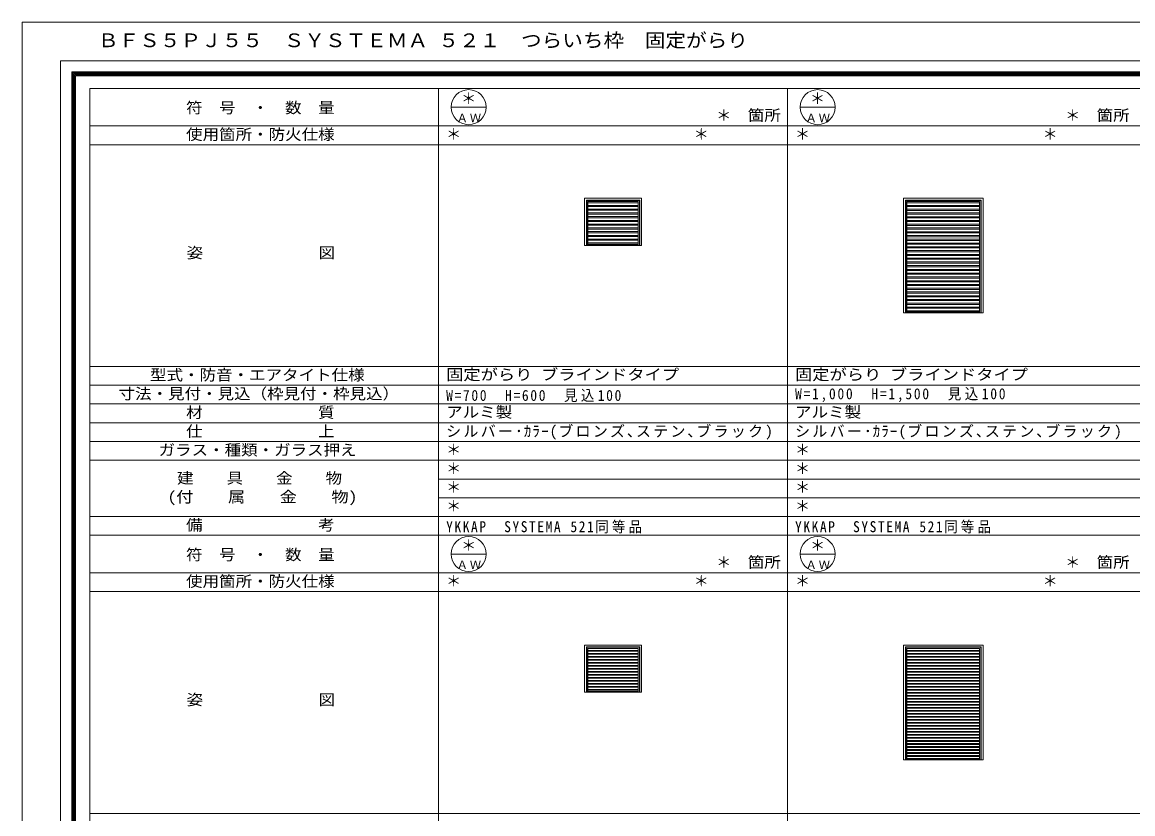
# Model space of a CAD drawing. Units: millimetres, scale not verified. Extents: x -14850 to 14850, y -10500 to 10500.
# Drawn here: x -14850 to -49, y -48 to 10500 of the extents above; entities that cross this region are included whole.
import ezdxf
from ezdxf.enums import TextEntityAlignment as Align

# ---------------------------------------------------------------- set-up
doc = ezdxf.new("R2010")
doc.units = ezdxf.units.MM
doc.header["$LTSCALE"] = 50
doc.layers.add('0-0_0', color=7, linetype='Continuous')
doc.layers.add('0-1_USER1', color=7, linetype='Continuous', lineweight=9)
doc.layers.add('0-2_YKK_ZWAK', color=4, linetype='Continuous', lineweight=9)
doc.styles.add('ＭＳ ゴシック', font='')
doc.styles.get('ＭＳ ゴシック').set_extended_font_data('MS Gothic')

msp = doc.modelspace()

# ---------------------------------------------------------------- linework, layer by layer
at = {"layer": '0-1_USER1'}
for p, q in [((-14850, -10500), (-14850, 10500)), ((-14850, 10500), (14850, 10500)), ((-14340.23, -9999.25), (-14340.23, 9987.41)), ((-14340.23, 9987.41), (14340.79, 9987.41)), ((-14190.23, -9849.81), (-14190.23, 9837.97)), ((-14190.23, 9837.97), (14190.23, 9837.97)), ((-14177.82, -9837.41), (-14177.82, 9825.57)), ((-14177.82, 9825.57), (14177.82, 9825.57)), ((-14164.85, -9825), (-14164.85, 9812.59)), ((-14164.85, 9812.59), (14165.42, 9812.59)), ((-14152.44, -9812.03), (-14152.44, 9799.62)), ((-14152.44, 9799.62), (14152.45, 9799.62)), ((-14140.04, -9799.06), (-14140.04, 9787.22)), ((-14140.04, 9787.22), (14140.04, 9787.22)), ((-13949.96, -8247.06), (-13949.96, 9617.94)), ((-13949.96, 9617.94), (13950.04, 9617.94)), ((-9299.96, -8247.06), (-9299.96, 9617.94)), ((-4649.96, -8247.06), (-4649.96, 9617.94)), ((-9133.29, 9367.94), (-8666.63, 9367.94)), ((-4483.29, 9367.94), (-4016.63, 9367.94)), ((-13949.96, 9117.94), (13950.04, 9117.94)), ((-13949.96, 8867.94), (13950.04, 8867.94)), ((-13949.96, 5912.94), (13950.04, 5912.94)), ((-13949.96, 5662.94), (13950.04, 5662.94)), ((-13949.96, 5412.94), (13950.04, 5412.94)), ((-13949.96, 5162.94), (13950.04, 5162.94)), ((-13949.96, 4912.94), (13950.04, 4912.94)), ((-13949.96, 4662.94), (13950.04, 4662.94)), ((-9299.96, 4412.94), (13950.04, 4412.94)), ((-9299.96, 4162.94), (13950.04, 4162.94)), ((-13949.96, 3912.94), (13950.04, 3912.94)), ((-13949.96, 3662.94), (13950.04, 3662.94)), ((-9133.29, 3412.94), (-8666.63, 3412.94)), ((-4483.29, 3412.94), (-4016.63, 3412.94)), ((-13949.96, 3162.94), (13950.04, 3162.94)), ((-13949.96, 2912.94), (13950.04, 2912.94)), ((-13949.96, -42.06), (13950.04, -42.06))]:
    msp.add_line(p, q, dxfattribs=at)
for centre in [(-8899.96, 9367.94), (-4249.96, 9367.94), (-8899.96, 3412.94), (-4249.96, 3412.94)]:
    msp.add_circle(centre, 233.33, dxfattribs=at)
at = {"layer": '0-2_YKK_ZWAK'}
for p, q in [((-7354.96, 7525.44), (-7354.96, 8155.44)), ((-7354.96, 8155.44), (-6594.96, 8155.44)), ((-6594.96, 7525.44), (-6594.96, 8155.44)), ((-3104.96, 8155.44), (-2044.96, 8155.44)), ((-3104.96, 6625.43), (-3104.96, 8155.44)), ((-2044.96, 6625.43), (-2044.96, 8155.44)), ((-7329.96, 7525.44), (-7329.96, 8130.44)), ((-7329.96, 8130.44), (-6619.96, 8130.44)), ((-7324.96, 7525.44), (-7324.96, 8125.44)), ((-7324.96, 8125.44), (-6624.96, 8125.44)), ((-7309.96, 7535.44), (-7309.96, 8110.44)), ((-7309.96, 8110.44), (-6639.96, 8110.44)), ((-7309.96, 8109.08), (-6639.96, 8109.08)), ((-7309.96, 8093.58), (-6639.96, 8093.58)), ((-7309.96, 8059.08), (-6639.96, 8059.08)), ((-7309.96, 8043.58), (-6639.96, 8043.58)), ((-7309.96, 8009.08), (-6639.96, 8009.08)), ((-7309.96, 7993.58), (-6639.96, 7993.58)), ((-6639.96, 7535.44), (-6639.96, 8110.44)), ((-6624.96, 7525.44), (-6624.96, 8125.44)), ((-6619.96, 7525.44), (-6619.96, 8130.44)), ((-3079.96, 8130.44), (-2069.96, 8130.44)), ((-3079.96, 6625.43), (-3079.96, 8130.44)), ((-3074.96, 8125.44), (-2074.96, 8125.44)), ((-3074.96, 6625.43), (-3074.96, 8125.44)), ((-3059.96, 8110.44), (-2089.96, 8110.44)), ((-3059.96, 6635.44), (-3059.96, 8110.44)), ((-3059.96, 8109.08), (-2089.96, 8109.08)), ((-3059.96, 8093.58), (-2089.96, 8093.58)), ((-3059.96, 8059.08), (-2089.96, 8059.08)), ((-3059.96, 8043.58), (-2089.96, 8043.58)), ((-3059.96, 8008.72), (-2089.96, 8008.72)), ((-3059.96, 7993.22), (-2089.96, 7993.22)), ((-2089.96, 6635.44), (-2089.96, 8110.44)), ((-2074.96, 6625.43), (-2074.96, 8125.44)), ((-2069.96, 6625.43), (-2069.96, 8130.44)), ((-7309.96, 7959.08), (-6639.96, 7959.08)), ((-7309.96, 7943.58), (-6639.96, 7943.58)), ((-7309.96, 7909.08), (-6639.96, 7909.08)), ((-7309.96, 7893.58), (-6639.96, 7893.58)), ((-7309.96, 7859.08), (-6639.96, 7859.08)), ((-3059.96, 7958.72), (-2089.96, 7958.72)), ((-3059.96, 7943.22), (-2089.96, 7943.22)), ((-3059.96, 7908.36), (-2089.96, 7908.36)), ((-3059.96, 7892.86), (-2089.96, 7892.86)), ((-3059.96, 7858.36), (-2089.96, 7858.36)), ((-7309.96, 7843.58), (-6639.96, 7843.58)), ((-7309.96, 7809.08), (-6639.96, 7809.08)), ((-7309.96, 7793.58), (-6639.96, 7793.58)), ((-7309.96, 7759.08), (-6639.96, 7759.08)), ((-7309.96, 7743.58), (-6639.96, 7743.58)), ((-7309.96, 7709.08), (-6639.96, 7709.08)), ((-3059.96, 7842.86), (-2089.96, 7842.86)), ((-3059.96, 7808.01), (-2089.96, 7808.01)), ((-3059.96, 7792.51), (-2089.96, 7792.51)), ((-3059.96, 7758.01), (-2089.96, 7758.01)), ((-3059.96, 7742.51), (-2089.96, 7742.51)), ((-3059.96, 7707.65), (-2089.96, 7707.65)), ((-7309.96, 7693.58), (-6639.96, 7693.58)), ((-7309.96, 7659.08), (-6639.96, 7659.08)), ((-7309.96, 7643.58), (-6639.96, 7643.58)), ((-7309.96, 7609.08), (-6639.96, 7609.08)), ((-7309.96, 7593.58), (-6639.96, 7593.58)), ((-7309.96, 7559.08), (-6639.96, 7559.08)), ((-3059.96, 7692.15), (-2089.96, 7692.15)), ((-3059.96, 7657.65), (-2089.96, 7657.65)), ((-3059.96, 7642.15), (-2089.96, 7642.15)), ((-3059.96, 7607.65), (-2089.96, 7607.65)), ((-3059.96, 7592.15), (-2089.96, 7592.15)), ((-3059.96, 7557.29), (-2089.96, 7557.29)), ((-7354.96, 7525.44), (-6594.96, 7525.44)), ((-7309.96, 7543.58), (-6639.96, 7543.58)), ((-7309.96, 7535.44), (-6639.96, 7535.44)), ((-3059.96, 7541.79), (-2089.96, 7541.79)), ((-3059.96, 7507.29), (-2089.96, 7507.29)), ((-3059.96, 7491.79), (-2089.96, 7491.79)), ((-3059.96, 7456.93), (-2089.96, 7456.93)), ((-3059.96, 7441.43), (-2089.96, 7441.43)), ((-3059.96, 7406.93), (-2089.96, 7406.93)), ((-3059.96, 7391.43), (-2089.96, 7391.43)), ((-3059.96, 7356.93), (-2089.96, 7356.93)), ((-3059.96, 7341.43), (-2089.96, 7341.43)), ((-3059.96, 7306.58), (-2089.96, 7306.58)), ((-3059.96, 7291.08), (-2089.96, 7291.08)), ((-3059.96, 7256.58), (-2089.96, 7256.58)), ((-3059.96, 7241.08), (-2089.96, 7241.08)), ((-3059.96, 7206.22), (-2089.96, 7206.22)), ((-3059.96, 7190.72), (-2089.96, 7190.72)), ((-3059.96, 7156.22), (-2089.96, 7156.22)), ((-3059.96, 7140.72), (-2089.96, 7140.72)), ((-3059.96, 7106.22), (-2089.96, 7106.22)), ((-3059.96, 7090.72), (-2089.96, 7090.72)), ((-3059.96, 7055.86), (-2089.96, 7055.86)), ((-3059.96, 7040.36), (-2089.96, 7040.36)), ((-3059.96, 7005.86), (-2089.96, 7005.86)), ((-3059.96, 6990.36), (-2089.96, 6990.36)), ((-3059.96, 6955.5), (-2089.96, 6955.5)), ((-3059.96, 6940), (-2089.96, 6940)), ((-3059.96, 6905.5), (-2089.96, 6905.5)), ((-3059.96, 6890), (-2089.96, 6890)), ((-3059.96, 6855.5), (-2089.96, 6855.5)), ((-3059.96, 6840), (-2089.96, 6840)), ((-3059.96, 6805.15), (-2089.96, 6805.15)), ((-3059.96, 6789.65), (-2089.96, 6789.65)), ((-3059.96, 6755.15), (-2089.96, 6755.15)), ((-3059.96, 6739.65), (-2089.96, 6739.65)), ((-3059.96, 6704.79), (-2089.96, 6704.79)), ((-3059.96, 6689.29), (-2089.96, 6689.29)), ((-3104.96, 6625.43), (-2044.96, 6625.43)), ((-3059.96, 6654.79), (-2089.96, 6654.79)), ((-3059.96, 6639.29), (-2089.96, 6639.29)), ((-3059.96, 6635.44), (-2089.96, 6635.44)), ((-7354.96, 1570.44), (-7354.96, 2200.44)), ((-7354.96, 2200.44), (-6594.96, 2200.44)), ((-7329.96, 1570.44), (-7329.96, 2175.44)), ((-7329.96, 2175.44), (-6619.96, 2175.44)), ((-7324.96, 1570.44), (-7324.96, 2170.44)), ((-7324.96, 2170.44), (-6624.96, 2170.44)), ((-7309.96, 1580.44), (-7309.96, 2155.44)), ((-7309.96, 2155.44), (-6639.96, 2155.44)), ((-7309.96, 2129.44), (-6639.96, 2129.44)), ((-7309.96, 2117.44), (-6639.96, 2117.44)), ((-7309.96, 2089.44), (-6639.96, 2089.44)), ((-7309.96, 2077.44), (-6639.96, 2077.44)), ((-6639.96, 1580.44), (-6639.96, 2155.44)), ((-6624.96, 1570.44), (-6624.96, 2170.44)), ((-6619.96, 1570.44), (-6619.96, 2175.44)), ((-6594.96, 1570.44), (-6594.96, 2200.44)), ((-3104.96, 2200.44), (-2044.96, 2200.44)), ((-3104.96, 670.44), (-3104.96, 2200.44)), ((-3079.96, 2175.44), (-2069.96, 2175.44)), ((-3079.96, 670.44), (-3079.96, 2175.44)), ((-3074.96, 2170.44), (-2074.96, 2170.44)), ((-3074.96, 670.44), (-3074.96, 2170.44)), ((-3059.96, 2155.44), (-2089.96, 2155.44)), ((-3059.96, 680.44), (-3059.96, 2155.44)), ((-3059.96, 2129.44), (-2089.96, 2129.44)), ((-3059.96, 2117.44), (-2089.96, 2117.44)), ((-3059.96, 2089.44), (-2089.96, 2089.44)), ((-3059.96, 2077.44), (-2089.96, 2077.44)), ((-2089.96, 680.44), (-2089.96, 2155.44)), ((-2074.96, 670.44), (-2074.96, 2170.44)), ((-2069.96, 670.44), (-2069.96, 2175.44)), ((-2044.96, 670.44), (-2044.96, 2200.44)), ((-7309.96, 2049.44), (-6639.96, 2049.44)), ((-7309.96, 2037.44), (-6639.96, 2037.44)), ((-7309.96, 2009.44), (-6639.96, 2009.44)), ((-7309.96, 1997.44), (-6639.96, 1997.44)), ((-7309.96, 1969.44), (-6639.96, 1969.44)), ((-7309.96, 1957.44), (-6639.96, 1957.44)), ((-7309.96, 1929.44), (-6639.96, 1929.44)), ((-3059.96, 2049.44), (-2089.96, 2049.44)), ((-3059.96, 2037.44), (-2089.96, 2037.44)), ((-3059.96, 2009.44), (-2089.96, 2009.44)), ((-3059.96, 1997.44), (-2089.96, 1997.44)), ((-3059.96, 1969.44), (-2089.96, 1969.44)), ((-3059.96, 1957.44), (-2089.96, 1957.44)), ((-3059.96, 1929.44), (-2089.96, 1929.44)), ((-7309.96, 1917.44), (-6639.96, 1917.44)), ((-7309.96, 1889.44), (-6639.96, 1889.44)), ((-7309.96, 1877.44), (-6639.96, 1877.44)), ((-7309.96, 1849.44), (-6639.96, 1849.44)), ((-7309.96, 1837.44), (-6639.96, 1837.44)), ((-7309.96, 1809.44), (-6639.96, 1809.44)), ((-7309.96, 1797.44), (-6639.96, 1797.44)), ((-3059.96, 1917.44), (-2089.96, 1917.44)), ((-3059.96, 1889.44), (-2089.96, 1889.44)), ((-3059.96, 1877.44), (-2089.96, 1877.44)), ((-3059.96, 1849.44), (-2089.96, 1849.44)), ((-3059.96, 1837.44), (-2089.96, 1837.44)), ((-3059.96, 1809.44), (-2089.96, 1809.44)), ((-3059.96, 1797.44), (-2089.96, 1797.44)), ((-7309.96, 1769.44), (-6639.96, 1769.44)), ((-7309.96, 1757.44), (-6639.96, 1757.44)), ((-7309.96, 1729.44), (-6639.96, 1729.44)), ((-7309.96, 1717.44), (-6639.96, 1717.44)), ((-7309.96, 1689.44), (-6639.96, 1689.44)), ((-7309.96, 1677.44), (-6639.96, 1677.44)), ((-7309.96, 1649.44), (-6639.96, 1649.44)), ((-7309.96, 1637.44), (-6639.96, 1637.44)), ((-3059.96, 1769.44), (-2089.96, 1769.44)), ((-3059.96, 1757.44), (-2089.96, 1757.44)), ((-3059.96, 1729.44), (-2089.96, 1729.44)), ((-3059.96, 1717.44), (-2089.96, 1717.44)), ((-3059.96, 1689.44), (-2089.96, 1689.44)), ((-3059.96, 1677.44), (-2089.96, 1677.44)), ((-3059.96, 1649.44), (-2089.96, 1649.44)), ((-3059.96, 1637.44), (-2089.96, 1637.44)), ((-7354.96, 1570.44), (-6594.96, 1570.44)), ((-7309.96, 1609.44), (-6639.96, 1609.44)), ((-7309.96, 1597.44), (-6639.96, 1597.44)), ((-7309.96, 1580.44), (-6639.96, 1580.44)), ((-3059.96, 1609.44), (-2089.96, 1609.44)), ((-3059.96, 1597.44), (-2089.96, 1597.44)), ((-3059.96, 1569.44), (-2089.96, 1569.44)), ((-3059.96, 1557.44), (-2089.96, 1557.44)), ((-3059.96, 1529.44), (-2089.96, 1529.44)), ((-3059.96, 1517.44), (-2089.96, 1517.44)), ((-3059.96, 1489.44), (-2089.96, 1489.44)), ((-3059.96, 1477.44), (-2089.96, 1477.44)), ((-3059.96, 1449.44), (-2089.96, 1449.44)), ((-3059.96, 1437.44), (-2089.96, 1437.44)), ((-3059.96, 1409.44), (-2089.96, 1409.44)), ((-3059.96, 1397.44), (-2089.96, 1397.44)), ((-3059.96, 1369.44), (-2089.96, 1369.44)), ((-3059.96, 1357.44), (-2089.96, 1357.44)), ((-3059.96, 1329.44), (-2089.96, 1329.44)), ((-3059.96, 1317.44), (-2089.96, 1317.44)), ((-3059.96, 1289.44), (-2089.96, 1289.44)), ((-3059.96, 1277.44), (-2089.96, 1277.44)), ((-3059.96, 1249.44), (-2089.96, 1249.44)), ((-3059.96, 1237.44), (-2089.96, 1237.44)), ((-3059.96, 1209.44), (-2089.96, 1209.44)), ((-3059.96, 1197.44), (-2089.96, 1197.44)), ((-3059.96, 1169.44), (-2089.96, 1169.44)), ((-3059.96, 1157.44), (-2089.96, 1157.44)), ((-3059.96, 1129.44), (-2089.96, 1129.44)), ((-3059.96, 1117.44), (-2089.96, 1117.44)), ((-3059.96, 1089.44), (-2089.96, 1089.44)), ((-3059.96, 1077.44), (-2089.96, 1077.44)), ((-3059.96, 1049.44), (-2089.96, 1049.44)), ((-3059.96, 1037.44), (-2089.96, 1037.44)), ((-3059.96, 1009.44), (-2089.96, 1009.44)), ((-3059.96, 997.44), (-2089.96, 997.44)), ((-3059.96, 969.44), (-2089.96, 969.44)), ((-3059.96, 957.44), (-2089.96, 957.44)), ((-3059.96, 929.44), (-2089.96, 929.44)), ((-3059.96, 917.44), (-2089.96, 917.44)), ((-3059.96, 889.44), (-2089.96, 889.44)), ((-3059.96, 877.44), (-2089.96, 877.44)), ((-3059.96, 849.44), (-2089.96, 849.44)), ((-3059.96, 837.44), (-2089.96, 837.44)), ((-3059.96, 809.44), (-2089.96, 809.44)), ((-3059.96, 797.44), (-2089.96, 797.44)), ((-3059.96, 769.44), (-2089.96, 769.44)), ((-3059.96, 757.44), (-2089.96, 757.44)), ((-3104.96, 670.44), (-2044.96, 670.44)), ((-3059.96, 729.44), (-2089.96, 729.44)), ((-3059.96, 717.44), (-2089.96, 717.44)), ((-3059.96, 689.44), (-2089.96, 689.44)), ((-3059.96, 680.44), (-2089.96, 680.44))]:
    msp.add_line(p, q, dxfattribs=at)

# ---------------------------------------------------------------- texts
at = {"layer": '0-0_0', "color": 3, "style": 'ＭＳ ゴシック', "width": 1.1}
msp.add_text('ＢＦＳ５ＰＪ５５\u3000ＳＹＳＴＥＭＡ ５２１\u3000つらいち枠\u3000固定がらり', height=183.3, dxfattribs=at).set_placement((-13840.22, 10112.41), align=Align.BOTTOM_LEFT)
at = {"layer": '0-0_0', "style": 'ＭＳ ゴシック'}
for p in [(-8999.96, 9367.94), (-4349.96, 9367.94), (-5599.96, 9142.94), (-949.96, 9142.94), (-9199.96, 8892.94), (-5899.96, 8892.94), (-4549.96, 8892.94), (-1249.96, 8892.94), (-9199.96, 4687.94), (-4549.96, 4687.94), (-9199.96, 4437.94), (-4549.96, 4437.94), (-9199.96, 4187.94), (-4549.96, 4187.94), (-9199.96, 3937.94), (-4549.96, 3937.94), (-8999.96, 3412.94), (-4349.96, 3412.94), (-5599.96, 3187.94), (-949.96, 3187.94), (-9199.96, 2937.94), (-5899.96, 2937.94), (-4549.96, 2937.94), (-1249.96, 2937.94)]:
    msp.add_text('＊', height=146.6, dxfattribs=at).set_placement(p, align=Align.BOTTOM_LEFT)
for s, width, p in [('固定がらり ブラインドタイプ', 1.15, (-9199.96, 5687.94)), ('固定がらり ブラインドタイプ', 1.15, (-4549.96, 5687.94)), ('アルミ製', 1.1, (-9199.96, 5187.94)), ('アルミ製', 1.1, (-4549.96, 5187.94))]:
    msp.add_text(s, height=146.6, dxfattribs=dict(at, width=width)).set_placement(p, align=Align.BOTTOM_LEFT)
at = {"layer": '0-0_0', "char_height": 146.6, "attachment_point": 7, "style": 'ＭＳ ゴシック'}
for s, insert in [('\\T1.26;\\W0.9;W=1,000\\~\\~H=1,500\\~\\~見込100', (-4549.96, 5437.94)), ('\\T1.25;\\W0.9;W=700\\~\\~H=600\\~\\~見込100', (-9199.96, 5437.94)), ('\\T1.15;シルバー･ｶﾗｰ(ブロンズ､ステン､ブラック)', (-9199.96, 4937.94)), ('\\T1.15;シルバー･ｶﾗｰ(ブロンズ､ステン､ブラック)', (-4549.96, 4937.94)), ('\\T1.23;\\W0.9;YKKAP\u3000SYSTEMA\\~521同等品', (-9199.96, 3687.94)), ('\\T1.23;\\W0.9;YKKAP\u3000SYSTEMA\\~521同等品', (-4549.96, 3687.94))]:
    msp.add_mtext(s, dxfattribs=dict(at, insert=insert))
at = {"layer": '0-1_USER1', "style": 'ＭＳ ゴシック'}
for s, width, p in [('符\u3000号\u3000・\u3000数\u3000量', 1.1, (-12666.33, 9242.94)), ('箇所', 1.1, (-5179.96, 9142.94)), ('箇所', 1.1, (-529.96, 9142.94)), ('使用箇所・防火仕様', 1.1, (-12666.33, 8887.94)), ('姿\u3000\u3000\u3000\u3000\u3000\u3000\u3000図', 1.1, (-12659.66, 7310.44)), ('型式・防音・エアタイト仕様', 1.1, (-13146.33, 5682.94)), ('寸法・見付・見込（枠見付・枠見込）', 1.1, (-13566.33, 5432.94)), ('材\u3000\u3000\u3000\u3000\u3000\u3000\u3000質', 1.1, (-12666.33, 5182.94)), ('仕\u3000\u3000\u3000\u3000\u3000\u3000\u3000上', 1.1, (-12666.33, 4932.94)), ('ガラス・種類・ガラス押え', 1.1, (-13033, 4682.94)), ('建\u3000\u3000具\u3000\u3000金\u3000\u3000物', 1.1, (-12786.33, 4307.94)), ('(付\u3000\u3000属\u3000\u3000金\u3000\u3000物)', 1.15, (-12913, 4057.94)), ('備\u3000\u3000\u3000\u3000\u3000\u3000\u3000考', 1.1, (-12666.33, 3682.94)), ('符\u3000号\u3000・\u3000数\u3000量', 1.1, (-12666.33, 3287.94)), ('箇所', 1.1, (-5179.96, 3187.94)), ('箇所', 1.1, (-529.96, 3187.94)), ('使用箇所・防火仕様', 1.1, (-12666.33, 2932.94)), ('姿\u3000\u3000\u3000\u3000\u3000\u3000\u3000図', 1.1, (-12659.66, 1355.44))]:
    msp.add_text(s, height=146.6, dxfattribs=dict(at, width=width)).set_placement(p, align=Align.BOTTOM_LEFT)
at = {"layer": '0-1_USER1', "char_height": 110, "attachment_point": 7, "style": 'ＭＳ ゴシック'}
for insert in [(-9059.96, 9167.94), (-4409.96, 9167.94), (-9059.96, 3212.94), (-4409.96, 3212.94)]:
    msp.add_mtext('\\T1.17;ＡＷ', dxfattribs=dict(at, insert=insert))

doc.saveas('drawing.dxf')
